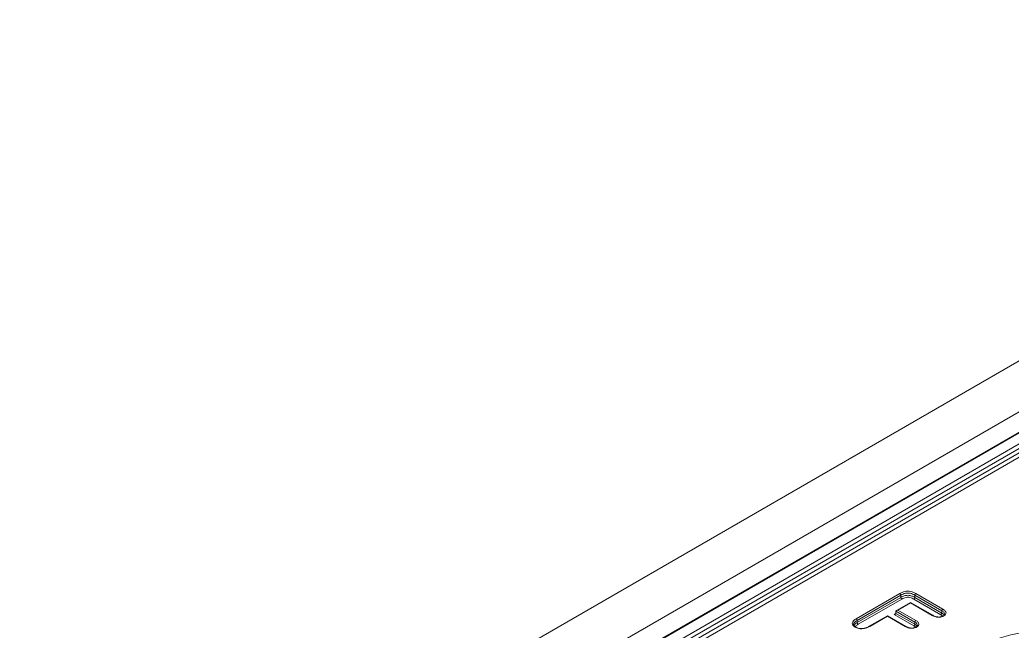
# Model space of a CAD drawing. Header units: inches. Extents: x 0.19 to 7.09, y 0.45 to 4.64.
# Drawn here: x 0.39 to 1.83, y 3.683 to 4.57 of the extents above; entities that cross this region are included whole.
import ezdxf

# ---------------------------------------------------------------- set-up
doc = ezdxf.new("R2010")
doc.units = ezdxf.units.IN
doc.header["$MEASUREMENT"] = 0

msp = doc.modelspace()

# ---------------------------------------------------------------- linework, layer by layer
at = {"color": 0, "linetype": 'Continuous', "lineweight": 0, "extrusion": (-1.66533e-16, 0.816497, 0.57735)}
for p, q in [((0.9455, 3.4555, -0.6919), (2.8767, 4.5704, -0.6919)), ((0.9475, 3.4553, -0.6919), (2.8787, 4.5703, -0.6919)), ((2.8937, 4.5629, -0.6919), (0.9602, 3.4466, -0.6919)), ((0.963, 3.4417, -0.6919), (2.8965, 4.5581, -0.6919)), ((2.8965, 4.5516, -0.6919), (0.963, 3.4353, -0.6919)), ((0.9658, 3.4305, -0.6919), (2.8993, 4.5468, -0.6919)), ((2.6247, 4.5282, -0.6919), (0.3898, 3.2379, -0.6919)), ((0.4874, 3.2202, -0.6919), (2.6553, 4.4719, -0.6919)), ((1.6674, 3.7377, -0.6919), (1.6041, 3.7012, -0.6919)), ((1.6055, 3.6987, -0.6919), (1.6688, 3.7353, -0.6919)), ((1.6688, 3.732, -0.6919), (1.6055, 3.6955, -0.6919)), ((1.6688, 3.7353, -0.6919), (1.6688, 3.732, -0.6919)), ((1.6891, 3.7353, -0.6919), (1.7283, 3.7126, -0.6919)), ((1.6891, 3.7353, -0.6919), (1.6891, 3.732, -0.6919)), ((1.7283, 3.7094, -0.6919), (1.6891, 3.732, -0.6919)), ((1.7297, 3.715, -0.6919), (1.6905, 3.7377, -0.6919)), ((1.6069, 3.6931, -0.6919), (1.6702, 3.7296, -0.6919)), ((1.6827, 3.7248, -0.6919), (1.6625, 3.7132, -0.6919)), ((1.6645, 3.7136, -0.6919), (1.6827, 3.7241, -0.6919)), ((1.6827, 3.7248, -0.6919), (1.6827, 3.7241, -0.6919)), ((1.7151, 3.7061, -0.6919), (1.6827, 3.7248, -0.6919)), ((1.6827, 3.7241, -0.6919), (1.7141, 3.706, -0.6919)), ((1.6877, 3.7296, -0.6919), (1.7269, 3.707, -0.6919)), ((1.6493, 3.7055, -0.6919), (1.6226, 3.6901, -0.6919)), ((1.6236, 3.69, -0.6919), (1.6493, 3.7048, -0.6919)), ((1.6493, 3.7055, -0.6919), (1.6493, 3.7048, -0.6919)), ((1.6763, 3.6899, -0.6919), (1.6493, 3.7055, -0.6919)), ((1.6493, 3.7048, -0.6919), (1.6753, 3.6898, -0.6919)), ((1.6617, 3.7088, -0.6919), (1.6589, 3.7072, -0.6919)), ((1.6589, 3.7072, -0.6919), (1.6877, 3.6906, -0.6919)), ((1.6617, 3.712, -0.6919), (1.6891, 3.6962, -0.6919)), ((1.6617, 3.712, -0.6919), (1.6617, 3.7088, -0.6919)), ((1.6891, 3.693, -0.6919), (1.6617, 3.7088, -0.6919)), ((1.6905, 3.6986, -0.6919), (1.6645, 3.7136, -0.6919)), ((1.7283, 3.7126, -0.6919), (1.7283, 3.7094, -0.6919)), ((1.6055, 3.6987, -0.6919), (1.6055, 3.6955, -0.6919)), ((1.6891, 3.6962, -0.6919), (1.6891, 3.693, -0.6919))]:
    msp.add_line(p, q, dxfattribs=at)
at = {"color": 0, "linetype": 'Continuous', "lineweight": 0}
for centre, major_axis, start_param, end_param in [((1.6674, 3.7361, -0.6919), (-0.00098, 0.0017), -2.356194, -0.785398), ((1.6702, 3.7312, -0.6919), (0.00098, -0.0017), -2.356194, -0.785398), ((1.6589, 3.7088, -0.6919), (-0.00278, 0), 1.570796, 3.141593), ((1.6645, 3.712, -0.6919), (-0.00278, 0), -1.570796, 0), ((1.7141, 3.7044, -0.6919), (0.00098, 0.0017), 0.005805, 0.785398), ((1.6023, 3.6873, -0.6919), (0.00098, 0.0017), 0.006477, 0.785398), ((1.6041, 3.6995, -0.6919), (-0.00098, 0.0017), -2.356194, -0.785398), ((1.6069, 3.6947, -0.6919), (0.00098, -0.0017), -2.356194, -0.785398), ((1.6753, 3.6882, -0.6919), (0.00098, 0.0017), 0.005884, 0.785398), ((1.888, 3.5933, -0.6919), (0.1575, 0), -2.356194, 3.926991)]:
    msp.add_ellipse(centre, major_axis=major_axis, ratio=0.57735, start_param=start_param, end_param=end_param, dxfattribs=at)
at = {"color": 0, "linetype": 'Continuous', "lineweight": 0, "extrusion": (-1.57104e-16, 2.83e-16, -1)}
for centre in [(1.6877, 3.7312, -0.6919), (1.7269, 3.7086, -0.6919), (1.6877, 3.6922, -0.6919)]:
    msp.add_ellipse(centre, major_axis=(-0.00098, -0.0017), ratio=0.57735, start_param=-2.356194, end_param=-0.785398, dxfattribs=at)
at = {"color": 0, "linetype": 'Continuous', "lineweight": 0, "extrusion": (-1.88578e-16, 1.72974e-16, -1)}
for centre in [(1.6905, 3.7361, -0.6919), (1.7297, 3.7134, -0.6919), (1.6905, 3.697, -0.6919)]:
    msp.add_ellipse(centre, major_axis=(0.00098, 0.0017), ratio=0.57735, start_param=-2.356194, end_param=-0.785398, dxfattribs=at)
at = {"color": 0, "linetype": 'Continuous', "lineweight": 0, "extrusion": (1.16467e-16, 1.31341e-16, -1)}
msp.add_ellipse((1.7311, 3.7036, -0.6919), major_axis=(-0.00098, 0.0017), ratio=0.57735, start_param=0.00598, end_param=0.785398, dxfattribs=at)
at = {"color": 0, "linetype": 'Continuous', "lineweight": 0, "extrusion": (1.92296e-16, 1.11022e-16, -1)}
msp.add_ellipse((1.6236, 3.6884, -0.6919), major_axis=(-0.00098, 0.0017), ratio=0.57735, start_param=0.006092, end_param=0.785398, dxfattribs=at)
at = {"color": 0, "linetype": 'Continuous', "lineweight": 0, "extrusion": (2.44089e-16, 7.6826e-17, -1)}
msp.add_ellipse((1.6918, 3.6875, -0.6919), major_axis=(-0.00098, 0.0017), ratio=0.57735, start_param=0.006428, end_param=0.785398, dxfattribs=at)
at = {"color": 0, "linetype": 'Continuous', "lineweight": 0}
for points, knots in [([(1.6905, 3.7377, -0.6919), (1.6884, 3.7389, -0.6919), (1.6859, 3.74, -0.6919), (1.6816, 3.741, -0.6919), (1.6788, 3.7412, -0.6919), (1.6761, 3.7409, -0.6919), (1.6721, 3.7401, -0.6919), (1.6696, 3.7389, -0.6919), (1.6674, 3.7377, -0.6919)], [0, 0, 0, 0, 0.0232909, 0.0232909, 0.03507506, 0.04391319, 0.04391319, 0.06747007, 0.06747007, 0.06747007, 0.06747007]), ([(1.6688, 3.7353, -0.6919), (1.6708, 3.7364, -0.6919), (1.6732, 3.7375, -0.6919), (1.6757, 3.738, -0.6919), (1.6779, 3.7385, -0.6919), (1.6802, 3.7384, -0.6919), (1.6823, 3.738, -0.6919), (1.6848, 3.7375, -0.6919), (1.6871, 3.7364, -0.6919), (1.6891, 3.7353, -0.6919)], [-0.06747007, -0.06747007, -0.06747007, -0.06747007, -0.04389511, -0.04389511, -0.04389511, -0.02333149, -0.02333149, -0.02333149, 0, 0, 0, 0]), ([(1.6891, 3.732, -0.6919), (1.6884, 3.7325, -0.6919), (1.6864, 3.7335, -0.6919), (1.684, 3.7344, -0.6919), (1.6815, 3.7349, -0.6919), (1.6792, 3.7353, -0.6919), (1.6769, 3.735, -0.6919), (1.6728, 3.7342, -0.6919), (1.6707, 3.7331, -0.6919), (1.6688, 3.732, -0.6919)], [0, 0, 0, 0, 0.00758915, 0.01897288, 0.01897288, 0.02443333, 0.03262402, 0.03262402, 0.05183864, 0.05183864, 0.05183864, 0.05183864]), ([(1.6702, 3.7296, -0.6919), (1.672, 3.7307, -0.6919), (1.674, 3.7316, -0.6919), (1.6774, 3.7323, -0.6919), (1.6792, 3.7325, -0.6919), (1.6809, 3.7322, -0.6919), (1.683, 3.7318, -0.6919), (1.6852, 3.731, -0.6919), (1.687, 3.73, -0.6919), (1.6877, 3.7296, -0.6919)], [-0.05183864, -0.05183864, -0.05183864, -0.05183864, -0.03262402, -0.03262402, -0.02443333, -0.01897288, -0.01897288, -0.00758915, 0, 0, 0, 0]), ([(1.7141, 3.706, -0.6919), (1.7165, 3.7046, -0.6919), (1.7196, 3.7034, -0.6919), (1.7247, 3.7032, -0.6919), (1.7278, 3.7036, -0.6919), (1.7302, 3.7047, -0.6919), (1.7311, 3.7052, -0.6919)], [0, 0, 0, 0, 0.02607493, 0.02607493, 0.03909432, 0.04885886, 0.04885886, 0.04885886, 0.04885886]), ([(1.7151, 3.7061, -0.6919), (1.7159, 3.7056, -0.6919), (1.7168, 3.7052, -0.6919), (1.7186, 3.7045, -0.6919), (1.7196, 3.7042, -0.6919), (1.7212, 3.7038, -0.6919), (1.7219, 3.7037, -0.6919), (1.7235, 3.7036, -0.6919), (1.7244, 3.7036, -0.6919), (1.7262, 3.7038, -0.6919), (1.727, 3.704, -0.6919), (1.7285, 3.7045, -0.6919), (1.7292, 3.7048, -0.6919), (1.7299, 3.7052, -0.6919), (1.73, 3.7052, -0.6919), (1.7302, 3.7053, -0.6919)], [0, 0, 0, 0, 0.00361984, 0.00361984, 0.00683224, 0.00683224, 0.00887986, 0.00887986, 0.01169123, 0.01169123, 0.0142894, 0.0142894, 0.01691568, 0.01691568, 0.01740564, 0.01740564, 0.01740564, 0.01740564]), ([(1.7283, 3.7126, -0.6919), (1.7296, 3.7119, -0.6919), (1.7316, 3.7105, -0.6919), (1.7324, 3.7089, -0.6919), (1.7325, 3.7081, -0.6919), (1.7325, 3.708, -0.6919), (1.7325, 3.7079, -0.6919)], [-0.04893845, -0.04893845, -0.04893845, -0.04893845, -0.03402069, -0.02283238, -0.02283238, -0.02146374, -0.02146374, -0.02146374, -0.02146374]), ([(1.7318, 3.7066, -0.6919), (1.7317, 3.7067, -0.6919), (1.7315, 3.7069, -0.6919), (1.7314, 3.7071, -0.6919), (1.7306, 3.708, -0.6919), (1.7295, 3.7088, -0.6919), (1.7283, 3.7094, -0.6919)], [0.01982803, 0.01982803, 0.01982803, 0.01982803, 0.02197484, 0.02197484, 0.02197484, 0.03325399, 0.03325399, 0.03325399, 0.03325399]), ([(1.7311, 3.7052, -0.6919), (1.7323, 3.7059, -0.6919), (1.7341, 3.7074, -0.6919), (1.7345, 3.7091, -0.6919), (1.7344, 3.7107, -0.6919), (1.7333, 3.7127, -0.6919), (1.7311, 3.7142, -0.6919), (1.7297, 3.715, -0.6919)], [0, 0, 0, 0, 0.01304707, 0.02283238, 0.02283238, 0.03402069, 0.04893845, 0.04893845, 0.04893845, 0.04893845]), ([(1.7302, 3.7053, -0.6919), (1.7309, 3.7057, -0.6919), (1.7315, 3.7062, -0.6919), (1.7322, 3.707, -0.6919), (1.7324, 3.7073, -0.6919), (1.7325, 3.7077, -0.6919), (1.7325, 3.7078, -0.6919), (1.7325, 3.7079, -0.6919)], [0, 0, 0, 0, 0.00332037, 0.00332037, 0.006066705, 0.006066705, 0.007284413, 0.007284413, 0.007284413, 0.007284413]), ([(1.6041, 3.7012, -0.6919), (1.6011, 3.6994, -0.6919), (1.5985, 3.6972, -0.6919), (1.5983, 3.6938, -0.6919), (1.5987, 3.6916, -0.6919), (1.6009, 3.6898, -0.6919), (1.6023, 3.6889, -0.6919)], [0, 0, 0, 0, 0.03266021, 0.03266021, 0.04463261, 0.0605958, 0.0605958, 0.0605958, 0.0605958]), ([(1.6003, 3.6927, -0.6919), (1.6003, 3.6928, -0.6919), (1.6003, 3.6929, -0.6919), (1.6004, 3.6951, -0.6919), (1.6027, 3.6971, -0.6919), (1.6055, 3.6987, -0.6919)], [-0.03405193, -0.03405193, -0.03405193, -0.03405193, -0.03266021, -0.03266021, 0, 0, 0, 0]), ([(1.6003, 3.6927, -0.6919), (1.6003, 3.6924, -0.6919), (1.6003, 3.692, -0.6919), (1.6007, 3.6913, -0.6919), (1.6009, 3.691, -0.6919), (1.6017, 3.6901, -0.6919), (1.6023, 3.6896, -0.6919), (1.6032, 3.6891, -0.6919), (1.6032, 3.6891, -0.6919), (1.6033, 3.689, -0.6919)], [0, 0, 0, 0, 0.002803616, 0.002803616, 0.005486884, 0.005486884, 0.008946194, 0.008946194, 0.009264253, 0.009264253, 0.009264253, 0.009264253]), ([(1.6023, 3.6889, -0.6919), (1.6038, 3.6881, -0.6919), (1.607, 3.6868, -0.6919), (1.6107, 3.6866, -0.6919), (1.6147, 3.6866, -0.6919), (1.6189, 3.6876, -0.6919), (1.6223, 3.6892, -0.6919), (1.6236, 3.69, -0.6919)], [0, 0, 0, 0, 0.01595439, 0.02792018, 0.02792018, 0.04682776, 0.06100845, 0.06100845, 0.06100845, 0.06100845]), ([(1.6027, 3.6894, -0.6919), (1.6028, 3.6897, -0.6919), (1.6038, 3.6911, -0.6919), (1.6055, 3.6923, -0.6919), (1.6069, 3.6931, -0.6919)], [-0.01959631, -0.01959631, -0.01959631, -0.01959631, -0.01517585, 0, 0, 0, 0]), ([(1.6033, 3.689, -0.6919), (1.6043, 3.6884, -0.6919), (1.6055, 3.6879, -0.6919), (1.6081, 3.6872, -0.6919), (1.6094, 3.687, -0.6919), (1.6119, 3.6869, -0.6919), (1.6131, 3.687, -0.6919), (1.6153, 3.6872, -0.6919), (1.6164, 3.6875, -0.6919), (1.6186, 3.6882, -0.6919), (1.6197, 3.6886, -0.6919), (1.6214, 3.6894, -0.6919), (1.622, 3.6898, -0.6919), (1.6226, 3.6901, -0.6919)], [0, 0, 0, 0, 0.00447911, 0.00447911, 0.00852789, 0.00852789, 0.01197068, 0.01197068, 0.01538647, 0.01538647, 0.01958883, 0.01958883, 0.02213933, 0.02213933, 0.02213933, 0.02213933]), ([(1.6753, 3.6898, -0.6919), (1.6776, 3.6885, -0.6919), (1.6806, 3.6873, -0.6919), (1.6851, 3.6872, -0.6919), (1.6881, 3.6874, -0.6919), (1.6906, 3.6884, -0.6919), (1.6918, 3.6891, -0.6919)], [0, 0, 0, 0, 0.02509201, 0.02509201, 0.03463316, 0.04735469, 0.04735469, 0.04735469, 0.04735469]), ([(1.6763, 3.6899, -0.6919), (1.677, 3.6895, -0.6919), (1.6779, 3.6891, -0.6919), (1.6796, 3.6884, -0.6919), (1.6805, 3.6881, -0.6919), (1.682, 3.6878, -0.6919), (1.6827, 3.6877, -0.6919), (1.6843, 3.6875, -0.6919), (1.6852, 3.6876, -0.6919), (1.6869, 3.6877, -0.6919), (1.6877, 3.6879, -0.6919), (1.6892, 3.6884, -0.6919), (1.6898, 3.6886, -0.6919), (1.6906, 3.689, -0.6919), (1.6907, 3.6891, -0.6919), (1.6908, 3.6892, -0.6919)], [0, 0, 0, 0, 0.00337981, 0.00337981, 0.00642007, 0.00642007, 0.00841479, 0.00841479, 0.01118357, 0.01118357, 0.01368694, 0.01368694, 0.01621463, 0.01621463, 0.01681204, 0.01681204, 0.01681204, 0.01681204]), ([(1.6891, 3.6962, -0.6919), (1.6904, 3.6955, -0.6919), (1.6922, 3.6941, -0.6919), (1.693, 3.6926, -0.6919), (1.693, 3.6919, -0.6919), (1.693, 3.6918, -0.6919), (1.693, 3.6917, -0.6919)], [-0.04735554, -0.04735554, -0.04735554, -0.04735554, -0.0329465, -0.02213972, -0.02213972, -0.02097031, -0.02097031, -0.02097031, -0.02097031]), ([(1.6918, 3.6891, -0.6919), (1.693, 3.6897, -0.6919), (1.6947, 3.6912, -0.6919), (1.6951, 3.6929, -0.6919), (1.6949, 3.6944, -0.6919), (1.694, 3.6963, -0.6919), (1.6918, 3.6978, -0.6919), (1.6905, 3.6986, -0.6919)], [0, 0, 0, 0, 0.01265127, 0.02213972, 0.02213972, 0.0329465, 0.04735554, 0.04735554, 0.04735554, 0.04735554]), ([(1.6908, 3.6892, -0.6919), (1.6915, 3.6896, -0.6919), (1.6921, 3.69, -0.6919), (1.6928, 3.6908, -0.6919), (1.6929, 3.6911, -0.6919), (1.693, 3.6915, -0.6919), (1.693, 3.6916, -0.6919), (1.693, 3.6917, -0.6919)], [0, 0, 0, 0, 0.003139233, 0.003139233, 0.005775421, 0.005775421, 0.007094729, 0.007094729, 0.007094729, 0.007094729])]:
    msp.add_open_spline(points, degree=3, knots=knots, dxfattribs=at)
for points in [[(1.7269, 3.707, -0.6919), (1.728, 3.7064, -0.6919), (1.7289, 3.7057, -0.6919), (1.7296, 3.705, -0.6919)], [(1.6055, 3.6955, -0.6919), (1.6036, 3.6944, -0.6919), (1.6016, 3.6929, -0.6919), (1.6007, 3.6913, -0.6919)], [(1.6877, 3.6906, -0.6919), (1.6886, 3.69, -0.6919), (1.6895, 3.6895, -0.6919), (1.6901, 3.6888, -0.6919)], [(1.6924, 3.6903, -0.6919), (1.6916, 3.6914, -0.6919), (1.6904, 3.6923, -0.6919), (1.6891, 3.693, -0.6919)]]:
    msp.add_open_spline(points, degree=3, dxfattribs=at)

doc.saveas('drawing.dxf')
